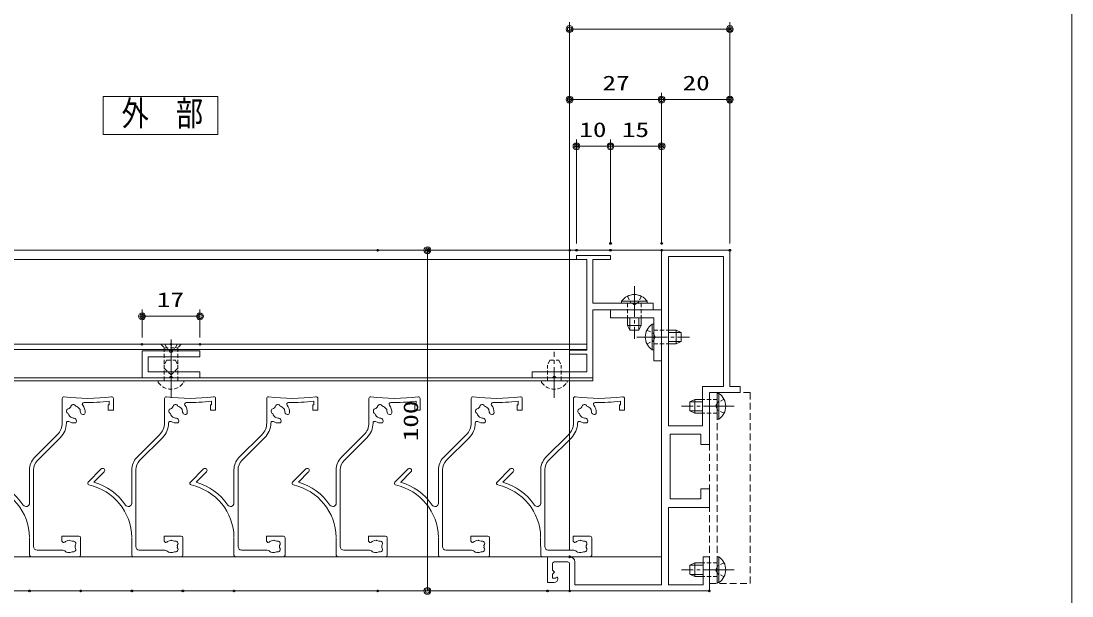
# Model space of a CAD drawing. Units: millimetres on the paper. Extents: x -395 to 395, y -281 to 281.
# Drawn here: x 86.9 to 395.3, y -112.3 to 56.5 of the extents above; entities that cross this region are included whole.
import ezdxf
from ezdxf.enums import TextEntityAlignment as Align

# ---------------------------------------------------------------- set-up
doc = ezdxf.new("R2010")
doc.units = ezdxf.units.MM
doc.header["$PDMODE"] = 32
doc.header["$PDSIZE"] = 0.5
for name, pattern in [('CHAIN2', [12, 9, -1, 1, -1]), ('DASHED1', [1.8, 1.2, -0.6]), ('DASHED2', [3, 2, -1])]:
    doc.linetypes.add(name, pattern=pattern)
for name, color, linetype, lineweight in [('0-2_USERZ', 3, 'Continuous', 9), ('0-3_F-1', 7, 'Continuous', 9), ('0-5_0', 7, 'Continuous', 9), ('0-7_KATAZAI', 7, 'Continuous', 9), ('0-A_USER1', 4, 'Continuous', 9), ('0-D_1-3', 3, 'DASHED2', 9), ('0-E_PARTS3', 134, 'Continuous', 9), ('1-1_SHAPE', 7, 'Continuous', 9)]:
    doc.layers.add(name, color=color, linetype=linetype, lineweight=lineweight)
doc.layers.add('0-6_Defpoints', color=7, linetype='Continuous')
doc.styles.add('ＭＳ ゴシック', font='')
doc.styles.get('ＭＳ ゴシック').set_extended_font_data('MS Gothic')

# ---------------------------------------------------------------- blocks, each defined once
blk = doc.blocks.new('図枠')
at = {"layer": '0-3_F-1'}
blk.add_lwpolyline([(790.6, 0), (0, 0), (0, 562), (790.6, 562)], close=True, dxfattribs=at)
blk = doc.blocks.new('WAKU-W')
at = {"layer": '0-5_0'}
for p, q in [((4.5, -3.75), (4.5, -3.5)), ((5.069, -3.778), (4.931, -3.922)), ((5.25, -3.7), (6, -3.7)), ((1.5, -8.5), (5.5, -8.5)), ((7, -10), (1, -10)), ((-26, -100), (-25.99, -100)), ((-26, -100), (-25.99, -100))]:
    blk.add_line(p, q, dxfattribs=at)
for points in [[(-26, -100), (-46, -100), (-46, -60), (-49, -60), (-49, -58.2), (-40, -58.2), (-40, -43), (-37.5, -43), (-37.5, -46), (-28.5, -46), (-28.5, -26.998), (-37.5, -26.998), (-37.5, -30), (-40, -30), (-40, -24.498), (-28, -24.498), (-28, -1.8), (-38.2, -1.8), (-38.2, -10), (-40, -10), (-40, 0), (1, 0), (1, -8)], [(-0.5, -8.5), (-0.5, -1.8), (-26, -1.8), (-26, -24.998), (-25.99, -24.998)], [(5.5, -2.5), (7.5, -2.5), (7.5, -9.5)], [(6, -8), (6, -6.1), (5.4, -5.5), (6, -4.9), (6, -3.7)], [(-26, -24.998), (-26, -48), (-25.99, -48)], [(-26, -48), (-26, -100), (-25.99, -100)]]:
    blk.add_lwpolyline(points, dxfattribs=at)
blk.add_lwpolyline([(-28, -98.2), (-28, -48.5), (-38, -48.5), (-38, -60), (-44.2, -60), (-44.2, -98.2)], close=True, dxfattribs=at)
for centre, radius, start, end in [((5.5, -3.5), 1, 90, 180), ((4.75, -3.75), 0.25, 180, 316.39718), ((5.25, -3.95), 0.25, 90, 136.39718), ((1, -8.5), 1.5, 180, 270), ((1.5, -8), 0.5, 180, 270), ((5.5, -8), 0.5, 270, 0), ((7, -9.5), 0.5, 270, 0)]:
    blk.add_arc(centre, radius, start, end, dxfattribs=at)
blk = doc.blocks.new('DOT1')
at = {"layer": '0-5_0'}
blk.add_line((0, 0), (-1, 0), dxfattribs=at)
for radius in [0.5, 0.325]:
    blk.add_circle((0, 0), radius, dxfattribs=at)
blk = doc.blocks.new('HA-T')
at = {"layer": '0-5_0'}
for p, q in [((9.616, 46.503), (9.616, 41.403)), ((24.116, 47.003), (10.116, 47.003)), ((24.616, 46.503), (24.618, 41.532)), ((14.865, 45.003), (14.293, 45.241)), ((14.865, 45.003), (22.416, 45.003)), ((23.416, 44.003), (23.416, 21.422)), ((24.616, 21.422), (24.616, 31.478)), ((35.7, 25.053), (35.71, 25.053)), ((37.168, 25.911), (37.178, 25.911)), ((33.546, 21.202), (33.556, 21.202)), ((15.616, 12.048), (15.616, 12.048)), ((16.464, 11.199), (16.464, 11.199)), ((10.813, 7.066), (10.895, 6.762)), ((11.187, 6.429), (11.493, 6.303)), ((15, 7.664), (15, 0.5)), ((9.241, 5.108), (8.937, 5.19)), ((9.7, 4.51), (9.574, 4.816)), ((0.569, 0.005), (0.579, 0.005)), ((1.2, 1.298), (1.21, 1.298)), ((14.431, 0.005), (14.431, 0.005))]:
    blk.add_line(p, q, dxfattribs=at)
for points in [[(13.329, 45.746), (13.723, 45.676), (13.812, 45.587)], [(10.116, 40.903), (15.116, 40.903), (15.116, 42.453)], [(13.329, 42.2), (12.935, 42.131), (12.82, 42.184)], [(15.116, 42.423), (14.716, 42.823), (14.577, 42.823), (14.293, 42.705)], [(35.7, 25.053), (32.698, 22.05), (32.708, 22.05)], [(33.546, 21.202), (37.414, 25.069), (37.424, 25.069)], [(35.7, 25.053), (35.7, 25.053), (35.71, 25.053)], [(37.168, 25.911), (37.168, 25.911), (37.178, 25.911)], [(37.414, 25.069), (37.414, 25.069), (37.424, 25.069)], [(32.698, 22.05), (32.698, 22.05), (32.708, 22.05)], [(15.616, 12.048), (22.303, 18.735), (22.303, 18.735)], [(33.546, 21.202), (33.546, 21.202), (33.556, 21.202)], [(23.152, 17.886), (23.152, 17.886), (16.464, 11.199)], [(1.2, 1.298), (1.2, 2.422), (1.5, 2.422), (1.5, 3.922), (0, 3.922), (0, 0.5)], [(10.026, 3.471), (9.796, 3.798), (9.795, 3.925)], [(12.532, 5.978), (12.86, 5.748), (12.904, 5.63)], [(0.569, 0.005), (0.569, 0.005), (0.579, 0.005)], [(1.2, 1.298), (1.2, 1.298), (1.21, 1.298)]]:
    blk.add_lwpolyline(points, dxfattribs=at)
for centre, radius, start, end in [((10.116, 46.503), 0.5, 90, 180), ((24.116, 46.503), 0.5, 0, 90), ((11.787, 44.833), 0.75, 65.95278, 224.04722), ((11.787, 43.113), 0.75, 135.95278, 294.04722), ((13.016, 43.973), 1.8, 169.14685, 190.85315), ((13.016, 43.973), 1.8, 80, 120.85315), ((13.016, 43.973), 1.8, 44.79283, 63.7398), ((22.416, 44.003), 1, 0, 90), ((10.116, 41.403), 0.5, 180, 270), ((13.016, 43.973), 1.8, 239.14685, 263.7398), ((13.016, 43.973), 1.8, 280, 315.20717), ((40.616, 41.535), 16, 180.90473, 257.55527), ((25.616, 31.228), 1, 34.49498, 180), ((40.616, 41.535), 17.2, 214.49498, 253.3929), ((37.06, 25.423), 0.5, 315, 77.55526), ((33.122, 21.626), 0.6, 135, 315), ((19.616, 21.422), 3.8, 315, 0), ((19.616, 21.422), 5, 315, 0), ((20, 7.664), 6.2, 135, 179.38478), ((20, 7.664), 5, 135, 180), ((11.296, 7.195), 0.5, 94.32807, 195), ((11.378, 6.892), 0.5, 195, 247.60358), ((11.5, 4.503), 3.2, 60.88325, 94.32807), ((11.5, 4.503), 1.8, 55, 90.20717), ((13.3, 7.736), 0.5, 240.88325, 359.38478), ((11.5, 4.503), 3.2, 175.67193, 218.98857), ((8.808, 4.707), 0.5, 75, 175.67193), ((9.111, 4.625), 0.5, 22.39642, 75), ((11.5, 4.503), 1.8, 179.79283, 198.7398), ((11.5, 4.503), 1.8, 215, 255.85315), ((11.5, 4.503), 1.8, 304.14685, 325.85315), ((11.5, 4.503), 1.8, 14.14685, 38.7398), ((12.977, 4.243), 0.75, 270.95278, 69.04722), ((0.5, 0.5), 0.5, 180, 277.96764), ((7.5, -49.513), 50, 82.03235, 97.96764), ((7.5, -49.513), 51.2, 88.75414, 97.06797), ((8.624, 2.175), 0.5, 268.75414, 38.98857), ((11.76, 3.026), 0.75, 200.95278, 359.04722), ((14.5, 0.5), 0.5, 262.03235, 360)]:
    blk.add_arc(centre, radius, start, end, dxfattribs=at)
blk = doc.blocks.new('GAIBU_W')
at = {"layer": '0-A_USER1'}
blk.add_lwpolyline([(-16.8, -5.6), (16.8, -5.6), (16.8, 5.6), (-16.8, 5.6)], close=True, dxfattribs=at)
at = {"layer": '0-A_USER1', "style": 'ＭＳ ゴシック', "width": 0.8}
blk.add_text('外\u3000部', height=7.309, dxfattribs=at).set_placement((-11.4, -5.206), align=Align.BOTTOM_LEFT)
blk = doc.blocks.new('U43')
at = {"layer": '0-E_PARTS3'}
for p, q in [((-0.509, 3.75), (0, 3.75)), ((0, 3.75), (0, -3.75)), ((4.3, 2), (6.6, 2)), ((4.3, 1.346), (7.909, 1.346)), ((6.6, 2), (6.6, -2)), ((8, 1.3), (6.6, 2)), ((8, 1.3), (8, -1.3)), ((4.3, -1.346), (7.909, -1.346)), ((4.3, -2), (6.6, -2)), ((8, -1.3), (6.6, -2))]:
    blk.add_line(p, q, dxfattribs=at)
at = {"layer": '0-E_PARTS3', "linetype": 'CHAIN2'}
blk.add_line((-5, 0), (10.5, 0), dxfattribs=at)
at = {"layer": '0-E_PARTS3', "linetype": 'DASHED1'}
for p, q in [((0, 2), (4.3, 2)), ((0, -2), (4.3, -2))]:
    blk.add_line(p, q, dxfattribs=at)
at = {"layer": '0-E_PARTS3'}
blk.add_lwpolyline([(-0.509, 3.75), (-0.509, -3.75), (0, -3.75)], dxfattribs=at)
at = {"layer": '0-E_PARTS3', "linetype": 'DASHED1'}
for points in [[(-2.009, 2.05), (-0.154, 1.145), (0.455, 0)], [(-2.009, -2.05), (-0.154, -1.145), (0.455, 0)]]:
    blk.add_lwpolyline(points, dxfattribs=at)
at = {"layer": '0-E_PARTS3'}
blk.add_arc((2.027, 0), 4.527, 124.06671, 235.93329, dxfattribs=at)
blk = doc.blocks.new('U44')
at = {"layer": '0-E_PARTS3'}
for p, q in [((-0.509, 3.75), (0, 3.75)), ((0, 3.75), (0, -3.75)), ((4.1, 2), (6.6, 2)), ((4.1, 1.346), (7.909, 1.346)), ((6.6, 2), (6.6, -2)), ((8, 1.3), (6.6, 2)), ((8, 1.3), (8, -1.3)), ((4.1, -1.346), (7.909, -1.346)), ((4.1, -2), (6.6, -2)), ((8, -1.3), (6.6, -2))]:
    blk.add_line(p, q, dxfattribs=at)
at = {"layer": '0-E_PARTS3', "linetype": 'CHAIN2'}
blk.add_line((-5, 0), (10.5, 0), dxfattribs=at)
at = {"layer": '0-E_PARTS3', "linetype": 'DASHED1'}
for p, q in [((0, 2), (4.1, 2)), ((0, -2), (4.1, -2))]:
    blk.add_line(p, q, dxfattribs=at)
at = {"layer": '0-E_PARTS3'}
blk.add_lwpolyline([(-0.509, 3.75), (-0.509, -3.75), (0, -3.75)], dxfattribs=at)
at = {"layer": '0-E_PARTS3', "linetype": 'DASHED1'}
for points in [[(-2.009, 2.05), (-0.154, 1.145), (0.455, 0)], [(-2.009, -2.05), (-0.154, -1.145), (0.455, 0)]]:
    blk.add_lwpolyline(points, dxfattribs=at)
at = {"layer": '0-E_PARTS3'}
blk.add_arc((2.027, 0), 4.527, 124.06671, 235.93329, dxfattribs=at)
blk = doc.blocks.new('A$C0AB24780')
at = {"layer": '0-D_1-3'}
blk.add_line((-2.3, -1.799), (-2.3, -57.799), dxfattribs=at)
blk.add_lwpolyline([(0, -57.799), (0, -1.799), (-12, -1.799), (-12, -57.799)], close=True, dxfattribs=at)
at = {"layer": '0-E_PARTS3'}
for name, p in [('U44', (-2.3, -5.799)), ('U43', (-2.3, -53.799))]:
    blk.add_blockref(name, p, dxfattribs=at)
blk = doc.blocks.new('U81')
at = {"layer": '0-E_PARTS3'}
for p, q in [((-0.509, 3.75), (0, 3.75)), ((0, 3.75), (0, -3.75)), ((4.3, 2), (6.6, 2)), ((4.3, 1.346), (7.909, 1.346)), ((6.6, 2), (6.6, -2)), ((8, 1.3), (6.6, 2)), ((8, 1.3), (8, -1.3)), ((4.3, -1.346), (7.909, -1.346)), ((4.3, -2), (6.6, -2)), ((8, -1.3), (6.6, -2))]:
    blk.add_line(p, q, dxfattribs=at)
at = {"layer": '0-E_PARTS3', "linetype": 'CHAIN2'}
blk.add_line((-5, 0), (10.5, 0), dxfattribs=at)
at = {"layer": '0-E_PARTS3', "linetype": 'DASHED1'}
for p, q in [((0, 2), (4.3, 2)), ((0, -2), (4.3, -2))]:
    blk.add_line(p, q, dxfattribs=at)
at = {"layer": '0-E_PARTS3'}
blk.add_lwpolyline([(-0.509, 3.75), (-0.509, -3.75), (0, -3.75)], dxfattribs=at)
at = {"layer": '0-E_PARTS3', "linetype": 'DASHED1'}
for points in [[(-2.009, 2.05), (-0.154, 1.145), (0.455, 0)], [(-2.009, -2.05), (-0.154, -1.145), (0.455, 0)]]:
    blk.add_lwpolyline(points, dxfattribs=at)
at = {"layer": '0-E_PARTS3'}
blk.add_arc((2.027, 0), 4.527, 124.06671, 235.93329, dxfattribs=at)
blk = doc.blocks.new('A$C620D60E4')
at = {"layer": '0-E_PARTS3', "linetype": 'CHAIN2'}
blk.add_line((0, -5), (0, 8.5), dxfattribs=at)
at = {"layer": '0-E_PARTS3', "linetype": 'DASHED1'}
for p, q in [((-1.3, 6), (-2, 4.6)), ((-2, 0), (-2, 4.6)), ((-1.3, 6), (1.3, 6)), ((1.3, 6), (2, 4.6)), ((2, 0), (2, 4.6))]:
    blk.add_line(p, q, dxfattribs=at)
blk.add_lwpolyline([(-3.75, -0.509), (-3.75, 0), (3.75, 0), (3.75, -0.509)], dxfattribs=at)
blk.add_arc((0, 2.027), 4.527, 214.06665, 325.93324, dxfattribs=at)
blk = doc.blocks.new('A$C3EDB6A14')
at = {"layer": '0-5_0'}
blk.add_point((0, 0), dxfattribs=at)
at = {"layer": '0-E_PARTS3', "linetype": 'CHAIN2'}
blk.add_line((0, 1.374), (0, -9.626), dxfattribs=at)
at = {"layer": '0-E_PARTS3', "linetype": 'DASHED1'}
for p, q in [((3, 0), (2, -1)), ((-2, -1), (-2, -7)), ((2, -1), (2, -7)), ((-2, -7), (0, -9)), ((2, -7), (0, -9))]:
    blk.add_line(p, q, dxfattribs=at)
for points in [[(3, 0), (-3, 0), (-2, -1), (2, -1)], [(-1.8, 0), (-1.145, -1.343), (0, -1.952)], [(1.8, 0), (1.145, -1.343), (0, -1.952)]]:
    blk.add_lwpolyline(points, dxfattribs=at)
blk = doc.blocks.new('A$C2841217D')
at = {"layer": '1-1_SHAPE'}
for p, q in [((5.089, 1.869), (5.252, 1.631)), ((5.748, 1.631), (5.911, 1.869)), ((28.752, -19.631), (28.589, -19.869)), ((29.411, -19.869), (29.248, -19.631))]:
    blk.add_line(p, q, dxfattribs=at)
for points in [[(6.158, 2), (17.7, 2), (17.7, 14.8), (12.5, 14.8), (12.5, 16), (22.5, 16), (22.5, 14.8), (19.5, 14.8), (19.5, -11.8), (24.5, -11.8), (24.5, -13), (19.5, -13), (19.5, -18.2), (35.5, -18.2), (35.5, -20), (29.658, -20)], [(28.342, -20), (17.7, -20), (17.7, 0), (0, 0), (0, 2), (4.842, 2)]]:
    blk.add_lwpolyline(points, dxfattribs=at)
for centre, start, end in [((4.842, 1.7), 34.34408, 90), ((5.5, 1.8), 214.34408, 325.65592), ((6.158, 1.7), 90, 145.65592), ((28.342, -19.7), 270, 325.65592), ((29, -19.8), 34.34408, 145.65592), ((29.658, -19.7), 214.34406, 270)]:
    blk.add_arc(centre, 0.3, start, end, dxfattribs=at)

msp = doc.modelspace()

# ---------------------------------------------------------------- linework, layer by layer
at = {"layer": '0-2_USERZ'}
for p, q in [((247.861, -98.751), (247.861, 56.189)), ((294.865, -8.751), (294.865, 56.189)), ((249.861, 54.189), (292.865, 54.189)), ((247.861, -8.751), (247.861, 35.468)), ((274.861, -8.751), (274.861, 35.468)), ((274.861, -6.751), (274.861, 35.468)), ((294.865, -8.751), (294.865, 35.468)), ((272.861, 33.468), (249.861, 33.468)), ((276.861, 33.468), (292.865, 33.468)), ((249.861, -8.751), (249.861, 21.769)), ((259.861, -8.751), (259.861, 21.769)), ((259.861, -6.751), (259.861, 21.769)), ((274.861, -6.751), (274.861, 21.769)), ((257.861, 19.769), (251.861, 19.769)), ((261.861, 19.769), (272.861, 19.769)), ((-19.139, -10.751), (127.861, -10.751)), ((274.861, -10.751), (127.861, -10.751)), ((193.514, -10.751), (208.124, -10.751)), ((206.124, -108.751), (206.124, -12.751)), ((122.385, -36.354), (122.385, -28.151)), ((137.385, -30.151), (124.385, -30.151)), ((139.385, -36.354), (139.385, -28.151)), ((2.861, -38.354), (252.861, -38.354)), ((-19.139, -100.754), (127.861, -100.754)), ((274.861, -100.754), (127.861, -100.754)), ((7.861, -110.751), (127.861, -110.751)), ((247.861, -110.751), (127.861, -110.751)), ((193.514, -110.751), (208.124, -110.751))]:
    msp.add_line(p, q, dxfattribs=at)
for points in [[(126.861, -13.454), (2.861, -13.454), (2.861, -39.854), (126.861, -39.854)], [(126.861, -13.454), (252.861, -13.454), (252.861, -39.854), (126.861, -39.854)]]:
    msp.add_lwpolyline(points, dxfattribs=at)
at = {"layer": '0-2_USERZ', "color": 6}
for points in [[(138.061, -49.054), (1.061, -49.054), (1.061, -48.254), (138.061, -48.254)], [(127.277, -49.054), (254.661, -49.054), (254.661, -48.254), (127.277, -48.254)]]:
    msp.add_lwpolyline(points, dxfattribs=at)
at = {"layer": '0-6_Defpoints'}
for p in [(294.865, 54.189), (247.861, 33.468), (294.865, 33.468), (249.861, 19.769), (274.861, 19.769), (259.861, -8.751), (274.861, -8.751), (274.861, -8.751), (191.514, -10.751), (206.124, -10.751), (247.861, -10.751), (249.861, -10.751), (259.861, -10.751), (274.861, -10.751), (294.865, -10.751), (122.385, -30.151), (122.385, -38.354), (139.385, -38.354), (247.861, -100.751), (89.361, -110.751), (104.361, -110.751), (119.361, -110.751), (134.361, -110.751), (149.361, -110.751), (191.514, -110.751), (241.361, -110.751), (247.861, -110.751), (247.861, -110.751), (288.865, -110.751)]:
    msp.add_point(p, dxfattribs=at)
at = {"layer": '0-7_KATAZAI'}
msp.add_lwpolyline([(259.861, -30.554), (259.861, -28.254), (274.861, -28.254), (274.861, -43.254), (272.561, -43.254), (272.561, -30.554)], close=True, dxfattribs=at)
at = {"layer": '1-1_SHAPE'}
for p, q in [((130.227, -40.254), (122.385, -40.254)), ((130.638, -40.623), (130.475, -40.385)), ((131.296, -40.385), (131.133, -40.623)), ((130.475, -48.123), (130.638, -47.885)), ((131.133, -47.885), (131.296, -48.123))]:
    msp.add_line(p, q, dxfattribs=at)
for points in [[(122.385, -40.254), (122.385, -48.254), (130.227, -48.254)], [(131.544, -48.254), (139.385, -48.254), (139.385, -46.454), (124.185, -46.454), (124.185, -42.054), (139.385, -42.054), (139.385, -40.254), (131.544, -40.254)]]:
    msp.add_lwpolyline(points, dxfattribs=at)
for centre, start, end in [((130.227, -40.554), 34.34408, 90), ((130.885, -40.454), 214.34408, 325.65592), ((131.544, -40.554), 90, 145.65594), ((130.227, -47.954), 270, 325.65592), ((130.885, -48.054), 34.34408, 145.65592), ((131.544, -47.954), 214.34408, 270)]:
    msp.add_arc(centre, 0.3, start, end, dxfattribs=at)

# ---------------------------------------------------------------- block references
at = {"layer": '0-2_USERZ'}
for name, p in [('図枠', (-395.322, -281.006)), ('A$C3EDB6A14', (130.885, -38.354)), ('A$C620D60E4', (130.885, -49.054)), ('A$C620D60E4', (243.365, -49.054))]:
    msp.add_blockref(name, p, dxfattribs=at)
at = {"layer": '0-2_USERZ', "xscale": 2, "yscale": 2}
for p, rotation in [((247.861, 54.189), 180), ((247.861, 33.468), 180), ((274.861, 33.468), 180), ((249.861, 19.769), 180), ((259.861, 19.769), 180), ((206.124, -10.751), 90), ((122.385, -30.151), 180), ((206.124, -110.751), 270)]:
    msp.add_blockref('DOT1', p, dxfattribs=dict(at, rotation=rotation))
for p in [(294.865, 54.189), (274.861, 33.468), (294.865, 33.468), (259.861, 19.769), (274.861, 19.769), (139.385, -30.151)]:
    msp.add_blockref('DOT1', p, dxfattribs=at)
at = {"layer": '0-2_USERZ', "xscale": -1}
msp.add_blockref('A$C2841217D', (272.361, -28.254), dxfattribs=at)
at = {"layer": '0-2_USERZ', "rotation": 180}
for name, p in [('HA-T', (113.977, -53.751)), ('HA-T', (143.977, -53.751)), ('HA-T', (173.977, -53.751)), ('HA-T', (203.977, -53.751)), ('HA-T', (233.977, -53.751)), ('HA-T', (263.977, -53.751)), ('A$C0AB24780', (288.861, -110.35))]:
    msp.add_blockref(name, p, dxfattribs=at)
at = {"layer": '0-7_KATAZAI', "rotation": 180}
msp.add_blockref('WAKU-W', (248.861, -110.751), dxfattribs=at)
at = {"layer": '0-A_USER1'}
msp.add_blockref('GAIBU_W', (127.788, 28.809), dxfattribs=at)
at = {"layer": '0-E_PARTS3', "xscale": -1}
for p, rotation in [((266.861, -26.254), 90.00006), ((272.561, -36.23), 180.00006)]:
    msp.add_blockref('U81', p, dxfattribs=dict(at, rotation=rotation))

# ---------------------------------------------------------------- texts
at = {"layer": '0-2_USERZ', "style": 'ＭＳ ゴシック', "width": 1.35}
for s, p in [('27', (257.504, 34.886)), ('20', (281.006, 34.886)), ('10', (250.714, 21.186)), ('15', (263.214, 21.186)), ('17', (126.739, -28.734))]:
    msp.add_text(s, height=4.333, dxfattribs=at).set_placement(p, align=Align.BOTTOM_LEFT)
msp.add_text('100', height=4.333, rotation=90, dxfattribs=at).set_placement((204.707, -66.826), align=Align.BOTTOM_LEFT)

doc.saveas('drawing.dxf')
